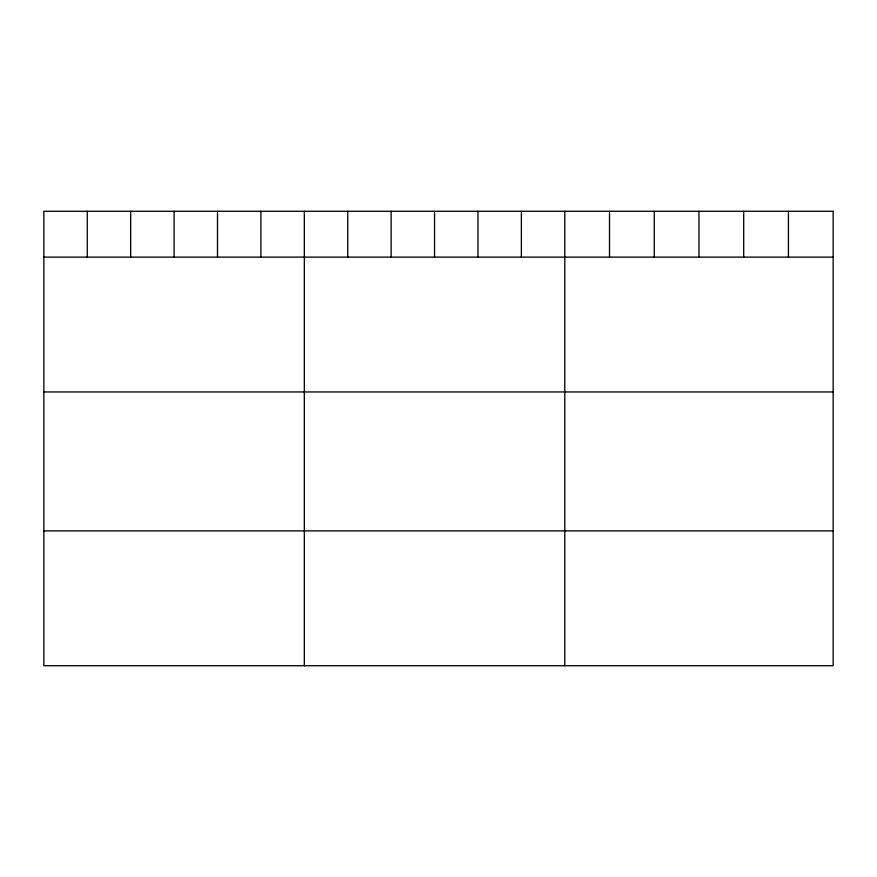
<?xml version="1.0" encoding="UTF-8"?>
<svg xmlns="http://www.w3.org/2000/svg" width="877" height="877" viewBox="0 0 877 877"><rect width="100%" height="100%" fill="white"/><g stroke="black" fill="none" stroke-linecap="round" stroke-linejoin="round"><path stroke-width="1.32" d="M43.85 257.114L833.15 257.114M43.85 391.953L833.15 391.953M43.85 530.892L833.15 530.892M788.423 211.269L788.423 257.114M743.696 211.269L743.696 257.114M698.969 211.269L698.969 257.114M654.242 211.269L654.242 257.114M609.515 211.269L609.515 257.114M564.788 211.269L564.788 665.731M521.376 211.269L521.376 257.114M477.965 211.269L477.965 257.114M434.553 211.269L434.553 257.114M391.142 211.269L391.142 257.114M347.73 211.269L347.73 257.114M304.319 211.269L304.319 665.731M260.907 211.269L260.907 257.114M217.496 211.269L217.496 257.114M174.084 211.269L174.084 257.114M130.673 211.269L130.673 257.114M87.261 211.269L87.261 257.114M833.15 211.269L43.85 211.269L43.85 665.731L833.15 665.731L833.15 211.269"/></g></svg>
